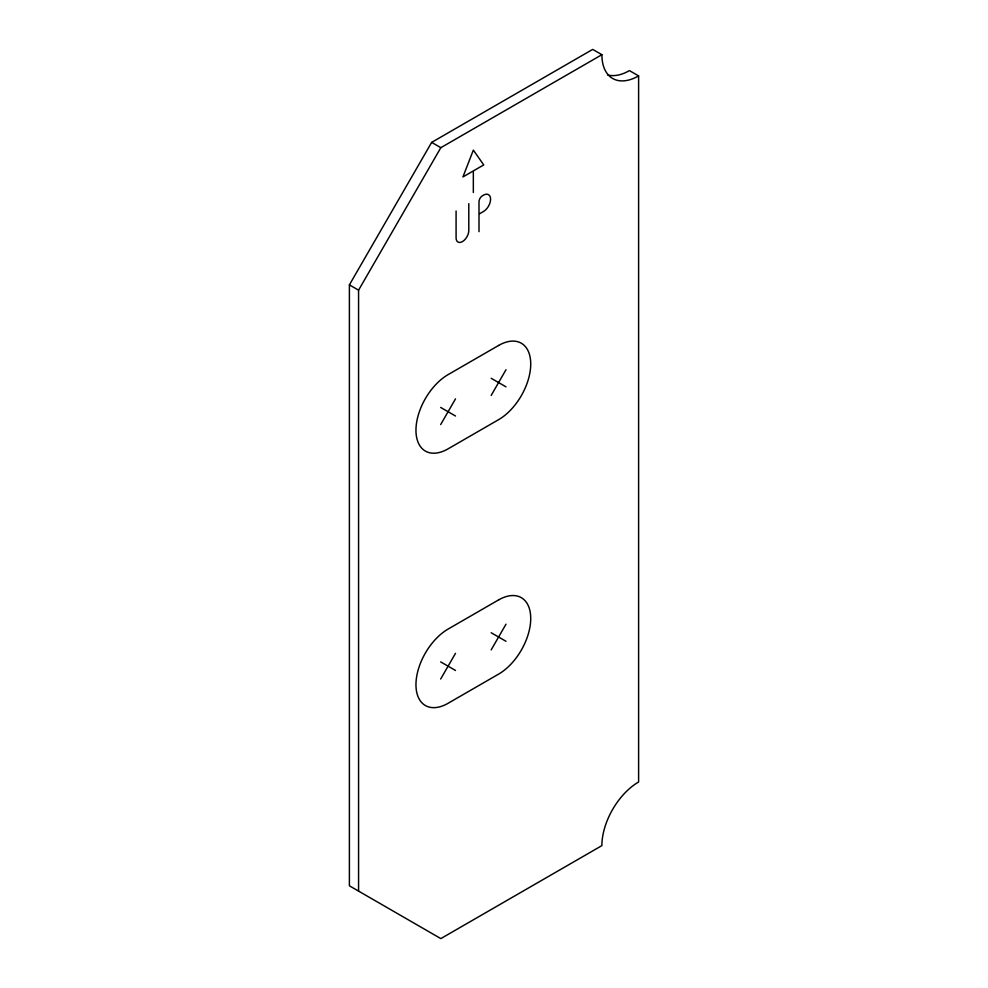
<?xml version="1.0" encoding="UTF-8"?>
<svg xmlns="http://www.w3.org/2000/svg" width="988" height="988" viewBox="0 0 988 988"><rect width="100%" height="100%" fill="white"/><g stroke="black" fill="none" stroke-linecap="round" stroke-linejoin="round"><path stroke-width="1.48" d="M349.394 284.877L431.657 142.383L592.701 49.4L601.89 54.698A51.944 29.986 -60 0 0 638.606 75.903L638.606 782.002A51.944 29.986 -60 0 0 601.89 845.617L440.833 938.6L349.394 885.804L349.394 284.877L358.57 290.176L358.57 891.102M358.57 290.176L440.833 147.681L601.89 54.698M440.673 424.568L455.505 398.88M491.172 395.422L506.004 369.722M440.673 679.028L455.505 653.327M491.172 649.869L506.004 624.181M472.61 171.344L462.94 176.926L473.338 150.114L483.737 164.922L473.338 170.924L473.338 192.524M479.736 213.667L483.515 211.481A10.016 5.78 -60 0 0 490.591 199.218A10.016 5.78 -60 0 0 483.515 195.13L482.44 195.76A4.866 2.816 -60 0 0 478.995 201.725L478.995 231.674M638.606 75.903L629.43 70.605A51.944 29.986 -60 0 1 607.534 74.89M431.657 142.383L440.833 147.681M491.172 378.293L506.004 386.851M440.673 407.451L455.505 416.01M491.172 632.74L506.004 641.298M440.673 661.898L455.505 670.457M468.794 203.639L468.794 230.599A8.978 5.187 -60 0 1 462.433 241.603A8.978 5.187 -60 0 1 456.086 237.935L456.086 210.975M498.594 345.467L448.095 374.625A45.448 26.244 -60 0 0 415.96 430.286A45.448 26.244 -60 0 0 448.095 448.836L498.594 419.678A45.448 26.244 -60 0 0 530.729 364.016A45.448 26.244 -60 0 0 498.594 345.467M498.594 599.914L448.095 629.072A45.448 26.244 -60 0 0 415.96 684.733A45.448 26.244 -60 0 0 448.095 703.283L498.594 674.125A45.448 26.244 -60 0 0 530.729 618.463A45.448 26.244 -60 0 0 498.594 599.914"/></g></svg>
